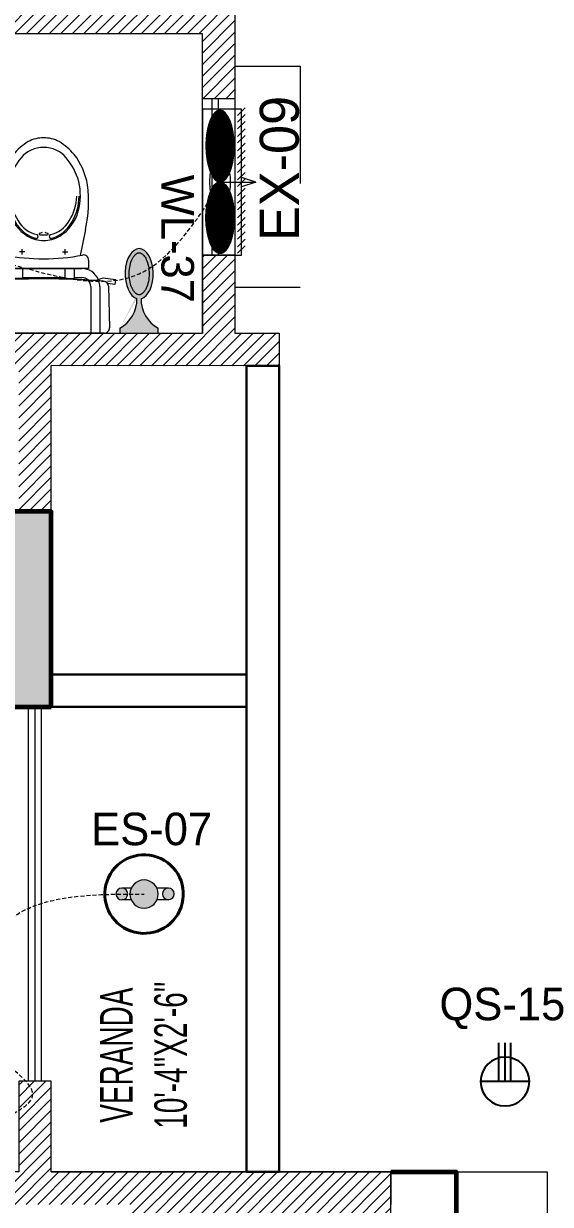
# Model space of a CAD drawing. Header units: inches. Extents: x 109699 to 44449955, y -10987 to 15824140.
# Drawn here: x 196664.8 to 196745.7, y -3763.8 to -3582.5 of the extents above; entities that cross this region are included whole.
import ezdxf

# ---------------------------------------------------------------- set-up
doc = ezdxf.new("R2010")
doc.units = ezdxf.units.IN
doc.header["$LTSCALE"] = 5
doc.header["$MEASUREMENT"] = 0
doc.linetypes.add('ACAD_ISO03W100', pattern=[30, 12, -18])
doc.linetypes.add('DASHED2', pattern=[0.375, 0.25, -0.125])
doc.layers.get('0').update_dxf_attribs({"color": 123})
for name, color, linetype, lineweight in [('@NORMAL', 7, 'Continuous', 5), ('cloumn', 253, 'Continuous', 60), ('dotted', 8, 'ACAD_ISO03W100', 5), ('E-Con-Point', 5, 'DASHED2', 13), ('E-ES-Energy Saver-Light', 140, 'Continuous', 13), ('E-EX-Exhaust-Fan', 190, 'Continuous', 13), ('E-QS-Socket-15A', 1, 'Continuous', 9), ('E-WL-Wall-Light', 232, 'Continuous', 15), ('fixture', 255, 'Continuous', 0), ('glass', 140, 'Continuous', 18), ('ha', 252, 'Continuous', 5), ('Low Height wall --- 2', 252, 'Continuous', 30), ('WALL-1', 8, 'Continuous', 9)]:
    doc.layers.add(name, color=color, linetype=linetype, lineweight=lineweight)
doc.layers.add('ASHADE', color=7, linetype='Continuous')
doc.styles.get("Standard").update_dxf_attribs({"font": 'times.ttf'})
doc.styles.add('style2', font='ARIALN.TTF', dxfattribs={"width": 0.75, "height": 3})
pattern_1 = [(44.99999999999989, (142732.3835256985, 2531118.532197352), (-0.8838834764831833, 0.8838834764831855), [])]

# ---------------------------------------------------------------- blocks, each defined once
blk = doc.blocks.new('coloumn-01')
at = {"layer": 'ha'}
h = blk.add_hatch(dxfattribs=at)
h.set_pattern_fill('AR-CONC', color=256, scale=0.5)
h.set_pattern_definition([(49.99999999999999, (0, 0), (3.586300913003767, -0.3137606749129755), [0.375, -4.125]), (355, (0, 0), (-0.693756668065, 3.760960668500059), [0.3, -3.3]), (100.45144446, (0.298858405, -0.02614672), (2.89254423363556, 3.447199954843147), [0.3187009599999999, -3.505710559999999]), (46.18420000000001, (0, 1), (5.336206653357862, -0.8275964039653827), [0.5625, -6.1875]), (96.63563549, (0.444683725, 0.931033465), (4.673309728371142, 4.870593003872752), [0.47805171, -5.258568799999999]), (351.1841639899999, (0, 1), (4.673309725273866, 4.870593001349951), [0.45, -4.950000005]), (21, (0.5, 0.75), (2.984535260592308, -2.013094453326694), [0.375, -4.125]), (326.0000000000001, (0.5, 0.75), (1.216576659607909, 3.625750225234265), [0.3, -3.3]), (71.45144474, (0.74871127, 0.58224213), (4.201111883649856, 1.612655764031769), [0.31870095, -3.50571056]), (37.50000000000001, (0, 0), (0.06079927658645334, 1.664469269156557), [0, -3.26, 0, -3.35, 0, -3.3125]), (7.499999999999999, (0, 0), (1.315347687210743, 1.972058559411801), [0, -1.91, 0, -3.185, 0, -1.2625]), (327.5, (-1.115, 0), (2.669112180862045, -0.1127743586718988), [0, -1.25, 0, -3.9, 0, -5.175]), (317.5, (-1.615, 0), (2.915930846711931, 0.5005249116615886), [0, -1.625, 0, -2.59, 0, -3.675])])
h.paths.add_polyline_path([(32128.44739975178, -2546319.049243456), (32092.44739975178, -2546319.049243456), (32092.44739975178, -2546331.049243456), (32128.44739975178, -2546331.049243456)])
h.paths.add_polyline_path([(32128.44739975189, -2546617.132962178), (32098.44739975189, -2546617.132962178), (32098.44739975189, -2546629.132962178), (32128.44739975189, -2546629.132962178)])
h.paths.add_polyline_path([(31978.51966727065, -2546605.132962178), (31966.51966727065, -2546605.132962178), (31966.51966727065, -2546635.132962178), (31978.51966727065, -2546635.132962178)])
h.paths.add_polyline_path([(31821.20333333506, -2546605.132962178), (31809.20333333506, -2546605.132962178), (31809.20333333506, -2546635.132962178), (31821.20333333506, -2546635.132962178)])
h.paths.add_polyline_path([(31689.20328743063, -2546611.133238418), (31677.20328743063, -2546611.133238418), (31677.20328743063, -2546635.133238418), (31689.20328743063, -2546635.133238418)])
h.paths.add_polyline_path([(31417.20347832461, -2546611.132962178), (31405.20347832461, -2546611.132962178), (31405.20347832461, -2546635.132962178), (31417.20347832461, -2546635.132962178)])
h.paths.add_polyline_path([(31435.20347912709, -2546415.348983645), (31405.20347912709, -2546415.348983645), (31405.20347912709, -2546427.348983645), (31435.20347912709, -2546427.348983645)])
h.paths.add_polyline_path([(31633.74647668525, -2546415.348983645), (31603.74647668525, -2546415.348983645), (31603.74647668525, -2546427.348983645), (31633.74647668525, -2546427.348983645)])
h.paths.add_polyline_path([(31821.20245073218, -2546319.049243455), (31809.20245073218, -2546319.049243455), (31809.20245073218, -2546349.049243455), (31821.20245073218, -2546349.049243455)])
h.paths.add_polyline_path([(31996.51966727068, -2546319.049243455), (31966.51966727068, -2546319.049243455), (31966.51966727068, -2546331.049243455), (31996.51966727068, -2546331.049243455)])
h.paths.add_polyline_path([(31581.74648750067, -2546291.049243452), (31541.74648750067, -2546291.049243452), (31541.74648750067, -2546301.049243452), (31581.74648750067, -2546301.049243452)])
h.paths.add_polyline_path([(31485.74647668505, -2546261.049243452), (31475.74647668505, -2546261.049243452), (31475.74647668505, -2546301.049243452), (31485.74647668505, -2546301.049243452)])
h.paths.add_polyline_path([(31581.74648750064, -2546206.049278549), (31521.74648750064, -2546206.049278549), (31521.74648750064, -2546216.049243455), (31581.74648750064, -2546216.049243455)])
h.paths.add_polyline_path([(31435.20347595899, -2546206.049243455), (31405.20347595899, -2546206.049243455), (31405.20347595899, -2546218.049243455), (31435.20347595899, -2546218.049243455)])
h.paths.add_polyline_path([(31435.20347912709, -2546094.049243455), (31405.20347912709, -2546094.049243455), (31405.20347912709, -2546106.049243455), (31435.20347912709, -2546106.049243455)])
h.paths.add_polyline_path([(31583.74647668522, -2546094.049243455), (31547.74647668522, -2546094.049243455), (31547.74647668522, -2546106.049243455), (31583.74647668522, -2546106.049243455)])
h.paths.add_polyline_path([(31775.41359277777, -2546094.049243455), (31763.41359277777, -2546094.049243455), (31763.41359277777, -2546124.049243455), (31775.41359277777, -2546124.049243455)])
h.paths.add_polyline_path([(32059.80123907101, -2546094.049243455), (32047.80123907101, -2546094.049243455), (32047.80123907101, -2546124.049243455), (32059.80123907101, -2546124.049243455)])
h.paths.add_polyline_path([(32058.06771510976, -2545913.633020405), (32028.06771510976, -2545913.633020405), (32028.06771510976, -2545925.633020405), (32058.06771510976, -2545925.633020405)])
h.paths.add_polyline_path([(32048.06771510973, -2545722.712815279), (32036.06771510973, -2545722.712815279), (32036.06771510973, -2545746.712815279), (32048.06771510973, -2545746.712815279)])
h.paths.add_polyline_path([(31799.41359277774, -2545913.633020405), (31763.41359277774, -2545913.633020405), (31763.41359277774, -2545925.633020405), (31799.41359277774, -2545925.633020405)])
h.paths.add_polyline_path([(31591.53986684192, -2545945.049243456), (31561.31223659915, -2545945.049243456), (31561.31223659915, -2545957.049243456), (31591.53986684192, -2545957.049243456)])
h.paths.add_polyline_path([(31435.20347912709, -2545945.049243456), (31405.20347912709, -2545945.049243456), (31405.20347912709, -2545957.049243456), (31435.20347912709, -2545957.049243456)])
h.paths.add_polyline_path([(31429.2035252499, -2545715.383477275), (31405.2035252499, -2545715.383477275), (31405.2035252499, -2545727.383477275), (31429.2035252499, -2545727.383477275)])
h.paths.add_polyline_path([(31605.53986684192, -2545715.383237123), (31581.53986684192, -2545715.383237123), (31581.53986684192, -2545727.383237123), (31605.53986684192, -2545727.383237123)])
h.paths.add_polyline_path([(31775.41359277774, -2545711.610186095), (31763.41359277774, -2545711.610186095), (31763.41359277774, -2545735.610186095), (31775.41359277774, -2545735.610186095)])
at = {"layer": 'cloumn', "elevation": -16.60275421580149}
blk.add_lwpolyline([(32059.80123907101, -2546124.049243455), (32059.80123907101, -2546094.049243455), (32047.80123907101, -2546094.049243455), (32047.80123907101, -2546124.049243455)], close=True, dxfattribs=at)
blk = doc.blocks.new('nhjkkl')
at = {"layer": 'fixture'}
for p, q in [((143550.2312347457, 413.9730671772784), (143568.8430790594, 413.9730671772793)), ((143550.9065610597, 406.8304476761043), (143550.9065610476, 413.9730520486739)), ((143552.2954045853, 406.8304476553101), (143552.295404572, 413.9730369089164)), ((143566.7790000358, 406.8304174008415), (143566.7790000629, 413.9730217734107)), ((143568.1677981537, 413.9730520292499), (143568.1677527493, 408.0151220831901)), ((143549.5901182657, 406.7664480220853), (143549.4378542114, 413.1605533693012)), ((143569.6365050042, 413.160553386321), (143569.4842561156, 406.7664480432288)), ((143548.4963421248, 405.7263631810149), (143548.607251598, 406.5122054251713)), ((143548.607251598, 406.5122054251713), (143549.7157409937, 406.3564144534005)), ((143568.1677527493, 408.0151220831901), (143568.1677981597, 406.4336438885)), ((143568.1677981597, 406.4336438885), (143568.1677981659, 406.8304930909451)), ((143550.3819850576, 405.4614186200849), (143548.4963421248, 405.7263631810149)), ((143551.5813878428, 405.9018777620411), (143550.3819850576, 405.4614186200849)), ((143554.79288887, 405.4416192904139), (143553.6842026946, 405.441619307019)), ((143556.26127781, 405.5678778112876), (143554.7929191489, 405.5678777931987)), ((143554.7929191489, 405.5678777931987), (143554.7929191657, 404.0528211996536)), ((143562.8130511395, 405.4416192901674), (143556.2612324133, 405.4415738736677)), ((143556.261277828, 404.0528211778994), (143556.26127781, 405.5678778112876)), ((143562.8130813948, 404.0528211994076), (143562.8130814172, 405.5678777923752)), ((143562.8130814172, 405.5678777923752), (143564.2813946441, 405.5678778099075)), ((143565.3901262533, 405.4416192910601), (143564.2813644056, 405.4416193076988)), ((143564.2813946441, 405.5678778099075), (143564.2813946615, 404.0528211776734)), ((143552.6374877589, 404.0528211924245), (143566.4367957518, 404.0528211854942)), ((143552.6374877788, 402.7586299086117), (143552.6374877589, 404.0528211924245)), ((143565.3901262723, 404.052821200891), (143553.6842329504, 404.0527757819953)), ((143554.7929191657, 404.0528211996536), (143556.261277828, 404.0528211778994)), ((143564.2813946615, 404.0528211776734), (143562.8130813948, 404.0528211994076)), ((143566.4367957518, 404.0528211854942), (143566.4367957728, 402.7586601782943)), ((143553.1271576377, 398.0362349681834), (143553.9518113588, 402.0500473916766)), ((143556.6404317734, 401.4735209071393), (143555.8468090396, 401.4735208790955)), ((143556.2436128532, 401.8703246815119), (143556.2436128408, 401.076701986922)), ((143562.4338063848, 401.4735208998579), (143563.2274290794, 401.4735208880586)), ((143562.8306252776, 401.870324702267), (143562.8306253056, 401.0767019672573)), ((143565.1223207889, 402.0500776611082), (143565.9471258924, 398.0362349753721)), ((143559.3387398673, 398.4577576346321), (143558.9106931205, 398.6640308240756)), ((143560.1635449936, 398.6640308047001), (143559.7355133987, 398.4577576290383))]:
    blk.add_line(p, q, dxfattribs=at)
for centre, radius, start, end in [((143550.2312440123, 413.179452317064), 0.7936148602690781, 90.00066901502818, 181.3645564982883), ((143568.8430925063, 413.179430154478), 0.7936370229151675, 358.63708330143, 90.00097078565905), ((143550.3835517447, 406.7852967886536), 0.7936573326114393, 181.3608597506466, 265.4936567333053), ((143553.6835439005, 406.8302100781168), 2.776982850894335, 179.9950977868233, 198.7247616892986), ((143553.6840397306, 406.830291598628), 1.388635154058973, 179.9935610234081, 226.0579730208608), ((143565.3903243654, 406.8303071959601), 1.388675674785373, 313.9401349780949, 0.004546975725653977), ((143565.3906436726, 406.8305070680519), 2.777154493287228, 341.2709583579591, 359.9997116367785), ((143568.6908150557, 406.7853051890736), 0.7936651105025501, 274.5057515234096, 358.6385485059807), ((143559.3313820936, 520.4146619905953), 114.7747799088793, 265.4974651529274, 270.1027383364831), ((143553.6641671368, 406.8219761162256), 2.755988833818937, 198.6919603846717, 203.1962037287053), ((143553.6842451597, 406.830626965949), 2.777851183980603, 203.1970942653883, 269.9997481717924), ((143553.6842363313, 406.8306462703642), 1.389026963752532, 226.0622858634653, 269.9986125244432), ((143559.7429846886, 520.4144736201536), 114.7745915251009, 269.8972652920607, 274.5025384751385), ((143565.3900826332, 406.8305070130612), 2.777685812513137, 270.0009001508976, 341.2746753299377), ((143565.3900696894, 406.8304403121767), 1.388821022269026, 270.0023335401336, 318.9044295561592), ((143553.4310986414, 402.7586261222484), 0.7936108626023987, 179.9997266385257, 281.154795170795), ((143565.6431621761, 402.758675070728), 0.7936335968594284, 258.8438563195717, 359.9989248519769), ((143559.5371957675, 371.7938538244518), 30.76746556976699, 78.84496378673161, 101.1553274581742), ((143560.6030199971, 393.4904633605145), 6.619506932955108, 122.1868749793399, 164.6422486899968), ((143559.691574243, 394.4271028772321), 5.141188323198548, 104.2497094621876, 150.61330759848), ((143559.5371492295, 394.6434052969737), 5.084142630955329, 90.00008428513468, 118.9405262423073), ((143558.3670353377, 399.1001076362847), 0.3155730422259372, 304.1716716939285, 79.21640439466078), ((143559.5371191747, 394.6434638445119), 5.0840840834616, 61.05930362467164, 89.999745580456), ((143560.7072330775, 399.1001138847403), 0.3155697011984737, 100.7865058950931, 235.831238595057), ((143559.3826715294, 394.427120612819), 5.141172952833982, 29.38656240975397, 75.7501605465209), ((143558.4712257037, 393.4904828698247), 6.619494466593977, 15.35760583437553, 57.81297954471867), ((143572.2223725796, 393.6842009728691), 19.58487767572048, 167.1608948101009, 187.3028875654185), ((143559.4569603147, 394.4903639536053), 4.443393787718942, 101.8529499143643, 150.0038868718224), ((143558.9034807952, 398.7448373456175), 0.08112774840026897, 120.2938259573558, 275.1003766384382), ((143559.5371535633, 395.9875161606467), 2.906734715241127, 90.00023231647822, 103.4195897572691), ((143559.5371073564, 395.9877092781937), 2.906541597874001, 76.57996402864104, 89.99932147006473), ((143560.1707573169, 398.7448373461996), 0.08112776809779704, 264.8996260535975, 59.706176732827), ((143559.6173005208, 394.4904147853488), 4.443348715976101, 29.99569182148486, 78.14662877954265), ((143546.851903473, 393.6842435729975), 19.58487550162758, 352.6969860827403, 12.83897883790706), ((143561.8666311087, 392.9471293959111), 7.765781522712604, 148.9734116776313, 180.0370825543271), ((143561.9397062611, 392.7187179168407), 7.485059714963107, 147.7595450529205, 178.2898013246998), ((143557.1345394465, 392.7186902103006), 7.485068091722362, 1.71040899528419, 32.24066526655368), ((143557.2076145146, 392.9471021420416), 7.765789141801811, 359.9631185417419, 31.02678941811098), ((143563.4260475728, 392.801147338552), 9.524650229934462, 165.1413266773221, 192.8659346269845), ((143555.6481905647, 392.8011472918486), 9.524650235689958, 347.1340656589409, 14.85867360866212), ((143563.0484980828, 392.9327481596404), 10.39841761455111, 189.6220183945854, 217.9117471889267), ((143563.9317907136, 393.5092300994431), 10.19175081845734, 196.1153299050868, 219.5232582581568), ((143555.1424550462, 393.5091935918356), 10.19173337833671, 320.4769270377624, 343.8848553902324), ((143556.0257778566, 392.9327181524561), 10.39840516526215, 322.0884090897869, 350.378137884462), ((143561.7342255453, 392.2455549454055), 8.94320625309545, 219.6122136137997, 239.3816435217801), ((143559.5040281406, 389.9617490593175), 4.519470302409078, 220.5550458037677, 270.4192277752593), ((143559.5701948642, 389.961814163333), 4.519535626071895, 269.580394858351, 319.4445768290443), ((143557.3400579794, 392.2455549029521), 8.94320622922971, 300.6183568637677, 320.3877867722666), ((143559.4418071491, 388.7049738406661), 4.731726761745959, 241.4348748081609, 271.1544712317944), ((143559.6324764107, 388.7049738002104), 4.731726720728004, 268.8455291001113, 298.565125525756)]:
    blk.add_arc(centre, radius, start, end, dxfattribs=at)
blk = doc.blocks.new('E-W-LIGHT')
at = {"linetype": 'ByBlock', "ltscale": 0.5}
h = blk.add_hatch(color=256, dxfattribs=at)
h.dxf.hatch_style = 1
h.set_gradient(color1=(255, 255, 255), color2=(255, 255, 0), name='CYLINDER')
edge = h.paths.add_edge_path()
edge.add_spline(control_points=[(-96.71110423948552, 1.235367220396483), (-96.8976251288622, 1.235367220396483), (-97.08530367817384, 1.204590695443009), (-97.49532330615068, 1.060408411101338), (-97.71769888777162, 0.9452617532663472), (-98.18859363857634, 0.6007580769133996), (-98.4360601757027, 0.3712016227401077), (-98.9274233233457, -0.2076466389563343), (-99.17095937526851, -0.5565722783421756), (-99.79256403547286, -1.649000525487912), (-100.1403411294208, -2.496475964584042), (-100.6655547252501, -4.389078901701514), (-100.8435119435345, -5.433326140728264), (-100.996858843053, -7.577941591604359), (-100.9723680002039, -8.677864733885961), (-100.7253955626443, -10.7881619923927), (-100.5027117058065, -11.79805679996582), (-99.90205506231798, -13.59089832466863), (-99.52349327352754, -14.37265162368595), (-98.79708591162027, -15.46144462183512), (-98.46289770719719, -15.83531695936959), (-97.82402795464219, -16.37320808014224), (-97.52292902289115, -16.53708124557815), (-97.0332651008719, -16.69867335386745), (-96.83300356165012, -16.72444707740215), (-96.42760539585558, -16.70413243760904), (-96.21918910161975, -16.65733367471884), (-95.75858057275782, -16.45705756399432), (-95.50712660475898, -16.30138572900886), (-94.98330090317799, -15.85001415615693), (-94.71221849052682, -15.55449414506236), (-94.18744122004225, -14.82684639582039), (-93.93399672563008, -14.39521060388152), (-93.32240182252819, -13.09860869282319), (-93.0057716383552, -12.13470487732181), (-92.57508722519842, -10.03980369670334), (-92.46055768618565, -8.90959698224412), (-92.45565766659526, -6.646794607945969), (-92.56528275998282, -5.514732191470296), (-92.98715107886524, -3.412587944823316), (-93.29985699109132, -2.443281268231641), (-93.99092435031811, -0.9549615958549695), (-94.34810290115182, -0.3877643056552464), (-95.07582621573985, 0.4836147841888085), (-95.44374809115733, 0.7854262440646148), (-96.01798165069457, 1.105607693885873), (-96.24029005175481, 1.180327462172805), (-96.53763867025813, 1.228459302029147), (-96.62438560181026, 1.235367220396483), (-96.71110423948552, 1.235367220396483)], knot_values=[0, 0, 0, 0, 0.194197829587449, 0.194197829587449, 0.388395659174898, 0.388395659174898, 0.582593488762347, 0.582593488762347, 0.776791318349796, 0.776791318349796, 1.110216687407361, 1.110216687407361, 1.443642056464925, 1.443642056464925, 1.77706742552249, 1.77706742552249, 2.110492794580054, 2.110492794580054, 2.443918163637619, 2.443918163637619, 2.701496175378678, 2.701496175378678, 2.959074187119738, 2.959074187119738, 3.169612053741, 3.169612053741, 3.380149920362263, 3.380149920362263, 3.590687786983526, 3.590687786983526, 3.801225653604789, 3.801225653604789, 4.011763520226051, 4.011763520226051, 4.360140390670959, 4.360140390670959, 4.708517261115867, 4.708517261115867, 5.056894131560775, 5.056894131560775, 5.405271002005684, 5.405271002005684, 5.69307956715584, 5.69307956715584, 5.980888132305996, 5.980888132305996, 6.192897451070847, 6.192897451070847, 6.283185307179586, 6.283185307179586, 6.283185307179586, 6.283185307179586], degree=3, periodic=0)
at = {"layer": 'E-WL-Wall-Light', "linetype": 'ByBlock', "ltscale": 0.5}
h = blk.add_hatch(color=256, dxfattribs=at)
h.dxf.hatch_style = 1
edge = h.paths.add_edge_path()
edge.add_ellipse((-96.71110423948552, -7.740473765769313), major_axis=(0, 10.71660606041263), ratio=0.559300439547623, start_angle=187.7376784571124, end_angle=531.0374031504149)
edge.add_arc((-112.001170541625, -18.46997501720373), 14.35701343791298, -60.53601194170483, 0.5736542653427819, ccw=False)
edge.add_line((-104.9392941575301, -30.97012448799713), (-104.939294157532, -33.06572841662167))
edge.add_line((-104.939294157532, -33.06572841662167), (-88.60969415754215, -33.06572841666017))
edge.add_line((-88.60969415754215, -33.06572841666017), (-88.60969415754002, -30.97012448799946))
edge.add_arc((-81.54781777344922, -18.46997501720374), 14.35701343791298, 179.559619270027, 240.5360119417236, ccw=False)
edge = h.paths.add_edge_path(flags=16)
edge.add_spline(control_points=[(-96.71110423948552, 1.235367220396483), (-96.8976251288622, 1.235367220396483), (-97.08530367817384, 1.204590695443009), (-97.49532330615068, 1.060408411101338), (-97.71769888777162, 0.9452617532663472), (-98.18859363857634, 0.6007580769133996), (-98.4360601757027, 0.3712016227401077), (-98.9274233233457, -0.2076466389563343), (-99.17095937526851, -0.5565722783421756), (-99.79256403547286, -1.649000525487912), (-100.1403411294208, -2.496475964584042), (-100.6655547252501, -4.389078901701514), (-100.8435119435345, -5.433326140728264), (-100.996858843053, -7.577941591604359), (-100.9723680002039, -8.677864733885961), (-100.7253955626443, -10.7881619923927), (-100.5027117058065, -11.79805679996582), (-99.90205506231798, -13.59089832466863), (-99.52349327352754, -14.37265162368595), (-98.79708591162027, -15.46144462183512), (-98.46289770719719, -15.83531695936959), (-97.82402795464219, -16.37320808014224), (-97.52292902289115, -16.53708124557815), (-97.0332651008719, -16.69867335386745), (-96.83300356165012, -16.72444707740215), (-96.42760539585558, -16.70413243760904), (-96.21918910161975, -16.65733367471884), (-95.75858057275782, -16.45705756399432), (-95.50712660475898, -16.30138572900886), (-94.98330090317799, -15.85001415615693), (-94.71221849052682, -15.55449414506236), (-94.18744122004225, -14.82684639582039), (-93.93399672563008, -14.39521060388152), (-93.32240182252819, -13.09860869282319), (-93.0057716383552, -12.13470487732181), (-92.57508722519842, -10.03980369670334), (-92.46055768618565, -8.90959698224412), (-92.45565766659526, -6.646794607945969), (-92.56528275998282, -5.514732191470296), (-92.98715107886524, -3.412587944823316), (-93.29985699109132, -2.443281268231641), (-93.99092435031811, -0.9549615958549695), (-94.34810290115182, -0.3877643056552464), (-95.07582621573985, 0.4836147841888085), (-95.44374809115733, 0.7854262440646148), (-96.01798165069457, 1.105607693885873), (-96.24029005175481, 1.180327462172805), (-96.53763867025813, 1.228459302029147), (-96.62438560181026, 1.235367220396483), (-96.71110423948552, 1.235367220396483)], knot_values=[0, 0, 0, 0, 0.194197829587449, 0.194197829587449, 0.388395659174898, 0.388395659174898, 0.582593488762347, 0.582593488762347, 0.776791318349796, 0.776791318349796, 1.110216687407361, 1.110216687407361, 1.443642056464925, 1.443642056464925, 1.77706742552249, 1.77706742552249, 2.110492794580054, 2.110492794580054, 2.443918163637619, 2.443918163637619, 2.701496175378678, 2.701496175378678, 2.959074187119738, 2.959074187119738, 3.169612053741, 3.169612053741, 3.380149920362263, 3.380149920362263, 3.590687786983526, 3.590687786983526, 3.801225653604789, 3.801225653604789, 4.011763520226051, 4.011763520226051, 4.360140390670959, 4.360140390670959, 4.708517261115867, 4.708517261115867, 5.056894131560775, 5.056894131560775, 5.405271002005684, 5.405271002005684, 5.69307956715584, 5.69307956715584, 5.980888132305996, 5.980888132305996, 6.192897451070847, 6.192897451070847, 6.283185307179586, 6.283185307179586, 6.283185307179586, 6.283185307179586], degree=3, periodic=0)
for p, q in [((-104.9392941575301, -30.97012448799713), (-104.939294157532, -33.06572841662167)), ((-104.939294157532, -33.06572841662167), (-88.60969415754215, -33.06572841666017)), ((-88.60969415754215, -33.06572841666017), (-88.60969415754002, -30.97012448803655))]:
    blk.add_line(p, q)
at = {"linetype": 'ByBlock', "ltscale": 0.5}
for centre, start, end in [((-112.001170541625, -18.46997501720374), 299.4639880582952, 0.5736542653427851), ((-81.54781777344922, -18.46997501720374), 179.4263457346572, 240.5360119417045)]:
    blk.add_arc(centre, 14.35701343791298, start, end, dxfattribs=at)
blk.add_ellipse((-96.71110423948552, -7.740473765769313), major_axis=(0, 10.71660606041263), ratio=0.559300439547623, start_param=3.276640619127039, end_param=9.268351136215248, dxfattribs=at)
blk.add_open_spline([(-96.71110423948552, 1.235367220396483), (-96.8976251288622, 1.235367220396483), (-97.08530367817384, 1.204590695443009), (-97.49532330615068, 1.060408411101338), (-97.71769888777162, 0.9452617532663472), (-98.18859363857634, 0.6007580769133996), (-98.4360601757027, 0.3712016227401077), (-98.9274233233457, -0.2076466389563343), (-99.17095937526851, -0.5565722783421756), (-99.79256403547286, -1.649000525487912), (-100.1403411294208, -2.496475964584042), (-100.6655547252501, -4.389078901701514), (-100.8435119435345, -5.433326140728264), (-100.996858843053, -7.577941591604359), (-100.9723680002039, -8.677864733885961), (-100.7253955626443, -10.7881619923927), (-100.5027117058065, -11.79805679996582), (-99.90205506231798, -13.59089832466863), (-99.52349327352754, -14.37265162368595), (-98.79708591162027, -15.46144462183512), (-98.46289770719719, -15.83531695936959), (-97.82402795464219, -16.37320808014224), (-97.52292902289115, -16.53708124557815), (-97.0332651008719, -16.69867335386745), (-96.83300356165012, -16.72444707740215), (-96.42760539585558, -16.70413243760904), (-96.21918910161975, -16.65733367471884), (-95.75858057275782, -16.45705756399432), (-95.50712660475898, -16.30138572900886), (-94.98330090317799, -15.85001415615693), (-94.71221849052682, -15.55449414506236), (-94.18744122004225, -14.82684639582039), (-93.93399672563008, -14.39521060388152), (-93.32240182252819, -13.09860869282319), (-93.0057716383552, -12.13470487732181), (-92.57508722519842, -10.03980369670334), (-92.46055768618565, -8.90959698224412), (-92.45565766659526, -6.646794607945969), (-92.56528275998282, -5.514732191470296), (-92.98715107886524, -3.412587944823316), (-93.29985699109132, -2.443281268231641), (-93.99092435031811, -0.9549615958549695), (-94.34810290115182, -0.3877643056552464), (-95.07582621573985, 0.4836147841888085), (-95.44374809115733, 0.7854262440646148), (-96.01798165069457, 1.105607693885873), (-96.24029005175481, 1.180327462172805), (-96.53763867025813, 1.228459302029147), (-96.62438560181026, 1.235367220396483), (-96.71110423948552, 1.235367220396483)], degree=3, knots=[0, 0, 0, 0, 0.194197829587449, 0.194197829587449, 0.388395659174898, 0.388395659174898, 0.582593488762347, 0.582593488762347, 0.776791318349796, 0.776791318349796, 1.110216687407361, 1.110216687407361, 1.443642056464925, 1.443642056464925, 1.77706742552249, 1.77706742552249, 2.110492794580054, 2.110492794580054, 2.443918163637619, 2.443918163637619, 2.701496175378678, 2.701496175378678, 2.959074187119738, 2.959074187119738, 3.169612053741, 3.169612053741, 3.380149920362263, 3.380149920362263, 3.590687786983526, 3.590687786983526, 3.801225653604789, 3.801225653604789, 4.011763520226051, 4.011763520226051, 4.360140390670959, 4.360140390670959, 4.708517261115867, 4.708517261115867, 5.056894131560775, 5.056894131560775, 5.405271002005684, 5.405271002005684, 5.69307956715584, 5.69307956715584, 5.980888132305996, 5.980888132305996, 6.192897451070847, 6.192897451070847, 6.283185307179586, 6.283185307179586, 6.283185307179586, 6.283185307179586], dxfattribs=at)
blk = doc.blocks.new('A$C1C755710')
at = {"linetype": 'ByBlock', "ltscale": 0.5}
h = blk.add_hatch(dxfattribs=at)
h.set_pattern_fill('ANSI31', color=256)
h.set_pattern_definition([(45, (0, 0), (-0.08838834764831843, 0.08838834764831845), [])])
edge = h.paths.add_edge_path()
edge.add_ellipse((199.1649073579174, 94.51384083836456), major_axis=(191.0280833619181, 3.971377967073551e-11), ratio=0.3951307893636453, start_angle=-2.146606530950382e-05, end_angle=6.29936271653392)
edge.add_ellipse((199.1649073579174, 94.51384083836456), major_axis=(191.0280833619181, 3.971377967073551e-11), ratio=0.3951307893636453, start_angle=6.29936271653392, end_angle=41.72868663856591)
edge.add_ellipse((199.1649073579174, 94.51384083836456), major_axis=(191.0280833619181, 3.971377967073551e-11), ratio=0.3951307893636453, start_angle=41.72868663856591, end_angle=359.9999785339347)
edge = h.paths.add_edge_path()
edge.add_ellipse((581.2210740817536, 94.51384083836456), major_axis=(-191.0280833619181, 3.971377967073551e-11), ratio=0.3951307893636453, start_angle=2.146606529957221e-05, end_angle=318.2713133614341)
edge.add_ellipse((581.2210740817536, 94.51384083836456), major_axis=(-191.0280833619181, 3.971377967073551e-11), ratio=0.3951307893636453, start_angle=318.2713133614341, end_angle=360.0000214660653)
at = {"ltscale": 2}
for p, q in [((389.0395967610093, 285.5447172545246), (364.2144678700133, 207.9370213896327)), ((389.0395967610093, 102.7958703805634), (389.0395967610093, 285.5447172545246)), ((389.0395967610093, 285.5447172545246), (413.8647256520053, 207.9370213896327)), ((9.237156729897833, 188.2013995007728), (49.73115919703559, 228.6954019679106)), ((44.42906965014117, 188.2013995007728), (84.92307211727893, 228.6954019679106)), ((83.87120178474288, 188.2013995007728), (124.3652042518806, 228.6954019679106)), ((124.5506794197281, 188.2013995007728), (165.0446818868659, 228.6954019679106)), ((159.7425923399715, 188.2013995007728), (200.2365948071092, 228.6954019679106)), ((199.1847244745732, 188.2013995007728), (239.6787269417109, 228.6954019679106)), ((241.5598876592558, 188.2013995007728), (282.0538901263935, 228.6954019679106)), ((276.7518005794991, 188.2013995007728), (317.2458030466369, 228.6954019679106)), ((316.1939327141008, 188.2013995007728), (356.6879351812386, 228.6954019679106)), ((365.3524135401385, 188.2013995007728), (405.8464160072763, 228.6954019679106)), ((400.5443264603819, 188.2013995007728), (441.0383289275196, 228.6954019679106)), ((439.9864585949836, 188.2013995007728), (480.4804610621213, 228.6954019679106)), ((481.5137070744968, 188.2013995007728), (522.0077095416345, 228.6954019679106)), ((516.7056199947401, 188.2013995007728), (557.1996224618779, 228.6954019679106)), ((556.1477521293418, 188.2013995007728), (596.6417545964796, 228.6954019679106)), ((597.6751444695255, 188.2013995007728), (638.1691469366633, 228.6954019679106)), ((632.8670573897689, 188.2013995007728), (673.3610598569066, 228.6954019679106)), ((672.3091895243706, 188.2013995007728), (712.8031919915084, 228.6954019679106)), ((708.7490936335089, 188.2013995007728), (749.2430961006467, 228.6954019679106)), ((743.9410065537522, 188.2013995007728), (784.43500902089, 228.6954019679106))]:
    blk.add_line(p, q, dxfattribs=at)
blk.add_lwpolyline([(-2.91038304567337e-11, 207.9370213896327), (777.604823705391, 207.9370213896327), (777.604823705391, -2.91038304567337e-11), (-2.91038304567337e-11, -2.91038304567337e-11)], close=True, dxfattribs=at)
for centre, start, end in [((390.1929907198355, -134.2364891821926), 80.14559333652657, 99.85440666347343), ((390.1929907198355, 323.2641150363197), 260.1455933365266, 279.8544066634735)]:
    blk.add_arc(centre, 283.1687490877094, start, end, dxfattribs=at)
at = {"extrusion": (0, 0, -1)}
blk.add_ellipse((199.1649073579174, 94.51384083836456), major_axis=(191.0280833619181, 3.971377967073551e-11), ratio=0.3951307893636453, dxfattribs=at)
blk.add_ellipse((581.2210740817536, 94.51384083836456), major_axis=(-191.0280833619181, 3.971377967073551e-11), ratio=0.3951307893636453)
blk = doc.blocks.new('A$C63FA2F8C')
at = {"linetype": 'ByBlock', "ltscale": 0.5}
h = blk.add_hatch(color=256, dxfattribs=at)
h.dxf.hatch_style = 1
h.paths.add_polyline_path([(337.2288066126173, 261.8435315283132, 1), (186.444764951407, 261.8435315283132, 1)])
h.paths.add_polyline_path([(174.7543875355803, 261.112525689078, 1), (111.9624450998782, 261.112525689078, 1)])
h.paths.add_polyline_path([(359.7620794158132, 260.9155295394245, 1), (422.5540218515153, 260.9155295394245, 1)])
at = {"ltscale": 2}
for p, q in [((193.2174023309955, 293.0739176886738), (145.2272237805882, 293.0739176886738)), ((391.274980574695, 293.0739176886738), (330.4561692330288, 293.0739176886738)), ((193.5781424691202, 229.8323706932948), (145.2272237805882, 229.8323706932948)), ((391.274980574695, 229.8323706932948), (330.0954290949041, 229.8323706932948))]:
    blk.add_line(p, q, dxfattribs=at)
for centre, radius in [((261.8367857820122, 261.8435315283132), 75.39202083060518), ((143.3584163177293, 261.112525689078), 31.39597121785105), ((391.1580506336642, 260.9155295394245), 31.39597121785105)]:
    blk.add_circle(centre, radius, dxfattribs=at)
at = {"lineweight": 40}
blk.add_ellipse((261.8367857820122, 261.8435315283132), major_axis=(-89.30196609760064, 189.4862523083066), ratio=0.9999999999956461, start_param=-1.547953900145618, end_param=4.735231407033968, dxfattribs=at)
blk = doc.blocks.new('A$C7D2A24B3')
at = {"lineweight": 25}
for p, q in [((9.859886922386067, 11.01563311865903), (9.859886922386067, 3.514223118658265)), ((9.859886922386067, 8.143706464579736), (15.8195753665932, 8.143706464579736)), ((9.859886922386067, 7.268951136147734), (15.8195753665932, 7.268951136147734)), ((9.859886922386067, 6.288951136148171), (15.8195753665932, 6.288951136148171))]:
    blk.add_line(p, q, dxfattribs=at)
blk.add_circle((9.85988692238243, 7.264928118658645), 3.750704999999999, dxfattribs=at)

msp = doc.modelspace()

# ---------------------------------------------------------------- hatches: boundary and pattern name
at = {"layer": '@NORMAL'}
h = msp.add_hatch(dxfattribs=at)
h.set_pattern_fill('ANSI31', scale=10, angle=-7.63333123551244e-14, style=0)
h.set_pattern_definition([(44.99999999999991, (-3358.079220665124, -46603.01731711855), (-0.8838834764831833, 0.8838834764831855), [])])
h.paths.add_polyline_path([(196679.5570980907, -3556.007518244003), (196694.5570980909, -3556.007518244003), (196694.5570980909, -3561.007518243974), (196684.5570980907, -3561.007518243974), (196684.5570980907, -3579.007518244003), (196697.2202511402, -3579.007518244003), (196697.22025114, -3594.007518244003), (196692.2202511402, -3594.007518244003), (196692.2202511403, -3584.007518244003), (196567.2905053946, -3584.007518244003), (196567.2905053948, -3579.007518244003), (196679.5570980907, -3579.007518244003)])
at = {"layer": 'ha'}
h = msp.add_hatch(dxfattribs=at)
h.set_pattern_fill('ANSI31', scale=10, angle=-7.63333123551244e-14, style=0)
h.set_pattern_definition(pattern_1)
h.paths.add_polyline_path([(196704.0183648829, -3630.007518245866), (196703.2856182827, -3630.007518245866), (196697.2202511403, -3630.007518244003), (196697.2202511402, -3618.007518244003), (196692.2202511403, -3618.007518244003), (196692.2202511403, -3630.007518244003), (196584.9536584446, -3630.007518244003), (196584.9536584446, -3614.007518244003), (196579.9536584447, -3614.007518244003), (196579.9536584447, -3630.007518244003), (196532.0191680452, -3630.007518244003), (196532.0191680452, -3629.347031123498), (196532.0191680452, -3610.330384926432), (196527.0191680452, -3610.330384926432), (196527.0191680452, -3634.980887209093), (196664.0183648829, -3635.001499903881), (196664.0183648829, -3657.423741294564), (196669.0183648829, -3657.423741294098), (196669.0183648829, -3635.007518244003), (196704.0183648829, -3635.007518244003)])
h = msp.add_hatch(dxfattribs=at)
h.set_pattern_fill('ANSI31', scale=10, angle=-7.63333123551244e-14, style=0)
h.set_pattern_definition(pattern_1)
h.paths.add_polyline_path([(196721.1912594374, -3758.839964344659), (196669.0183648828, -3758.839964344659), (196669.0183648828, -3744.923741294564), (196664.0183648828, -3744.923741294564), (196664.0183648828, -3758.839964344659), (196532.0191680452, -3758.839964344659), (196532.0191680452, -3675.007518244003), (196527.0191680452, -3675.007518244003), (196527.0191680452, -3758.839964344659), (196295.8473409007, -3758.839964345125), (196295.8473409007, -3755.847763503929), (196290.8470773022, -3755.847763503929), (196290.8467237212, -3771.84035897118), (196295.8466929922, -3771.84035897118), (196295.8466929922, -3763.839732098886), (196544.6804083691, -3763.839732098886), (196544.6804083691, -3841.423217861475), (196549.67976046, -3841.423259611734), (196549.6804083691, -3763.839964345125), (196681.1912594375, -3763.839964344659), (196681.1912594375, -3773.522328721387), (196681.1912594375, -3775.131852819612), (196686.1912594375, -3775.131852819612), (196686.1914085268, -3768.839733289349), (196721.1912594374, -3768.840195399969)])

# ---------------------------------------------------------------- linework, layer by layer
at = {"layer": '@NORMAL'}
for p, q in [((196692.2202511402, -3618.007518244003, -0.02144757909617567), (196692.2202511402, -3630.007518244003, -0.02144757909615435)), ((196692.2202511402, -3618.007518244003, 0.07855242090380443), (196697.2202511402, -3618.007518244003, 0.07855242090380443)), ((196697.2202511402, -3618.007518244003, 0.1785524209038059), (196692.2202511402, -3618.007518244003, 0.1785524209038059)), ((196697.2202511402, -3618.007518244003, -0.02144757909617567), (196697.2202511402, -3630.007518244003, -0.02144757909615435)), ((196669.0183648828, -3758.839964344659, 1.257551479397208), (196721.1912594377, -3758.839964344659, 1.257551479397208)), ((196721.1912594375, -3758.839964344659, 1.357551479397209), (196721.1912594375, -3763.839964344659, 1.321310673941447))]:
    msp.add_line(p, q, dxfattribs=at)
at = {"layer": 'cloumn', "elevation": 1.257551479397208}
msp.add_lwpolyline([(196721.1912594377, -3758.839964344659), (196731.1912594375, -3758.839964344659), (196731.1912594375, -3768.839964344659), (196721.1912594377, -3768.839964344659)], dxfattribs=at)
at = {"layer": 'dotted', "ltscale": 0.3}
for points, elevation in [([(196697.2202511402, -3589.007518243072), (196707.2202511402, -3589.007518243072), (196707.2202511402, -3623.007518243974), (196697.2202511402, -3623.007518243974)], 1.246459784879278), ([(196731.1912594375, -3758.818525424138), (196745.1912594379, -3758.818525424138), (196745.1912594379, -3768.818525424138), (196731.1912594375, -3768.818525424138)], 2.736550537893581)]:
    msp.add_lwpolyline(points, dxfattribs=dict(at, elevation=elevation))
at = {"layer": 'E-Con-Point', "ltscale": 0.5}
for points in [[(196580.5182227388, -3591.2159427188, 0.1785524209039124), (196569.7758474001, -3588.093224957785, -0.2469759009928151), (196556.0092402204, -3620.887787758655, 0.07855242090380443), (196598.8451875393, -3625.563442524774), (196615.4665252497, -3627.174111622899), (196644.620172885, -3616.479531760127), (196682.5126622425, -3620.887787758655, 0.07855242090380443), (196695.1807722079, -3606.803177854437, -0.02144757909617567)], [(196660.6798543335, -3751.184963354772), (196666.1554355575, -3747.196116439347), (196659.8790686631, -3739.966964529773), (196660.5777350131, -3721.995707996804), (196683.269723516, -3716.173741294098, 0.2650851247153334)]]:
    msp.add_spline(points, degree=3, dxfattribs=at)
at = {"layer": 'glass'}
for p, q in [((196692.2202511402, -3618.007518244003, 0.1785524209038059), (196692.2202511402, -3594.007518244003, 0.1785524209038059)), ((196693.7202511402, -3618.007518244003, 0.1785524209038059), (196693.7202511402, -3594.007518244003, 0.1785524209038059)), ((196694.7202511402, -3618.007518244003, 0.1785524209038059), (196694.7202511402, -3594.007518244003, 0.1785524209038059)), ((196697.2202511402, -3594.007518244003, 0.1785524209038059), (196697.2202511402, -3618.007518244003, 0.1785524209038059)), ((196665.5183648828, -3744.923741294098, 0.2650851247153412), (196665.5183648828, -3687.423741294098, 0.2650851247153257)), ((196666.5183648828, -3744.923741294098, 0.2650851247153412), (196666.5183648828, -3687.423741294098, 0.2650851247153257)), ((196667.5183648828, -3744.923741294098, 0.2650851247153412), (196667.5183648828, -3687.423741294098, 0.2650851247153257))]:
    msp.add_line(p, q, dxfattribs=at)
at = {"layer": 'Low Height wall --- 2'}
for p, q in [((196669.0183648829, -3682.423741294098, 0.365085124718636), (196699.0232315717, -3682.423741294098, 0.365085124718636)), ((196669.0183648829, -3687.423741294098, 0.365085124718636), (196699.0229131388, -3687.423741294098, 0.365085124718636))]:
    msp.add_line(p, q, dxfattribs=at)
at = {"layer": 'Low Height wall --- 2', "elevation": 1.257551479396881}
msp.add_lwpolyline([(196704.0183648828, -3758.839964344659), (196699.0183648828, -3758.839964344659), (196699.0262513493, -3635.007519430566), (196704.0262513493, -3635.007519430566)], close=True, dxfattribs=at)
at = {"layer": 'WALL-1'}
for points, elevation in [([(196684.5570980907, -3561.007518243974), (196684.5570980907, -3579.007518244003), (196697.2202511402, -3579.007518244003), (196697.22025114, -3594.007518244003), (196692.2202511402, -3594.007518244003), (196692.2202511403, -3584.007518244003), (196567.2905053946, -3584.007518244003), (196567.2905053948, -3579.007518244003), (196679.5570980907, -3579.007518244003), (196679.5570980907, -3556.007518244003)], 0.1785524209039124), ([(196532.0191680452, -3630.007518244003), (196579.9536584447, -3630.007518244003), (196579.9536584446, -3614.007518244003), (196584.9536584446, -3614.012250063503), (196584.9536584446, -3630.007518244003), (196692.2202511402, -3630.007518244003), (196692.2202511403, -3618.007518244003)], 0.07855242090380443), ([(196692.2202511402, -3618.007518244003), (196697.2202511402, -3618.007518244003), (196697.2202511403, -3630.007518244003), (196704.0183648828, -3630.007518245866), (196704.0183648828, -3635.007518244003), (196669.0183648828, -3635.002252196251)], 0.07855242090380443), ([(196669.0183648828, -3657.423741294564), (196669.0183648828, -3635.002252196251)], 0.2650851247153199), ([(196721.1912594373, -3768.839964344659), (196721.1912594377, -3758.839964344659), (196669.0183648828, -3758.839964344659), (196669.0183648828, -3744.923741294564), (196664.0183648828, -3744.923741294564), (196664.0183648828, -3758.839964344659), (196532.0191680452, -3758.839964344659), (196532.0191680452, -3675.007518244003), (196527.0191680452, -3675.007518244003), (196527.0191680452, -3758.839964344659), (196295.8473409007, -3758.839964345125), (196295.852003279, -3755.847763503929), (196290.8470773022, -3755.847763503929), (196290.8467237212, -3771.84035897118)], 1.257551479397208)]:
    msp.add_lwpolyline(points, dxfattribs=dict(at, elevation=elevation))

# ---------------------------------------------------------------- block references
at = {"layer": '@NORMAL'}
msp.add_blockref('coloumn-01', (164609.2171258143, 2542436.625502162, 16.96783934052013), dxfattribs=at)
at = {"layer": '@NORMAL', "rotation": 180}
msp.add_blockref('nhjkkl', (340227.3844431672, -3216.034451066689, 0.1632158499587746), dxfattribs=at)
at = {"layer": 'E-ES-Energy Saver-Light', "xscale": -0.02880000000004657, "yscale": 0.02880000000004657, "zscale": 0.02880000000004657, "rotation": 180}
msp.add_blockref('A$C63FA2F8C', (196675.7288240855, -3708.632647586071, 0.2650851247153334), dxfattribs=at)
at = {"layer": 'E-EX-Exhaust-Fan', "xscale": -0.02880000000732252, "yscale": 0.02880000000732252, "zscale": 0.02880000000732252, "rotation": 270}
msp.add_blockref('A$C1C755710', (196692.2202511402, -3618.007518244003, -0.02144757909617567), dxfattribs=at)
at = {"layer": 'E-QS-Socket-15A', "xscale": -1, "rotation": 269.9999973020982}
msp.add_blockref('A$C7D2A24B3', (196731.4501097641, -3754.832978100167, 0.1468167250366085), dxfattribs=at)
at = {"layer": 'E-WL-Wall-Light', "xscale": 0.3601041968213394, "yscale": 0.3601041968213394, "zscale": 0.3601041968213394}
msp.add_blockref('E-W-LIGHT', (196717.3387367584, -3618.100410670216, 0.07855242090380443), dxfattribs=at)

# ---------------------------------------------------------------- texts
at = {"layer": 'ASHADE', "lineweight": 35, "insert": (196676.5058459304, -3740.916432262506, 0.2650851247153412), "char_height": 5, "width": 87.81464527470234, "attachment_point": 2, "rotation": 89.99999999999993, "style": 'style2'}
msp.add_mtext("{\\C1;VERANDA\\P10'-4''X2'-6''}", dxfattribs=at)
at = {"layer": 'E-ES-Energy Saver-Light', "insert": (196675.1418272957, -3708.736023410728, 0.2650851247153334), "char_height": 5, "width": 17.82501602027332, "attachment_point": 7}
msp.add_mtext('{\\fCentury Gothic|b0|i0|c0|p34;ES-07}', dxfattribs=at)
at = {"layer": 'E-EX-Exhaust-Fan', "insert": (196707.1254464496, -3615.865302340213, 0.0785524209038243), "char_height": 6, "width": 24.08470202641911, "attachment_point": 7, "rotation": 90}
msp.add_mtext('{\\fCentury Gothic|b0|i0|c0|p34;EX-09}', dxfattribs=at)
at = {"layer": 'E-QS-Socket-15A', "color": 1, "insert": (196728.636349328, -3736.924745932709, -0.01221578623841522), "char_height": 5, "width": 24.08470202641911, "attachment_point": 7}
msp.add_mtext('{\\fCentury Gothic|b0|i0|c0|p34;\\C256;QS-15}', dxfattribs=at)
at = {"layer": 'E-WL-Wall-Light', "insert": (196685.8646253756, -3625.355598238442, 0.5275585872593922), "char_height": 5, "width": 24.08470202641911, "attachment_point": 9, "rotation": 269.99999999999994}
msp.add_mtext('{\\fCentury Gothic|b0|i0|c0|p34;WL-37}', dxfattribs=at)

doc.saveas('drawing.dxf')
